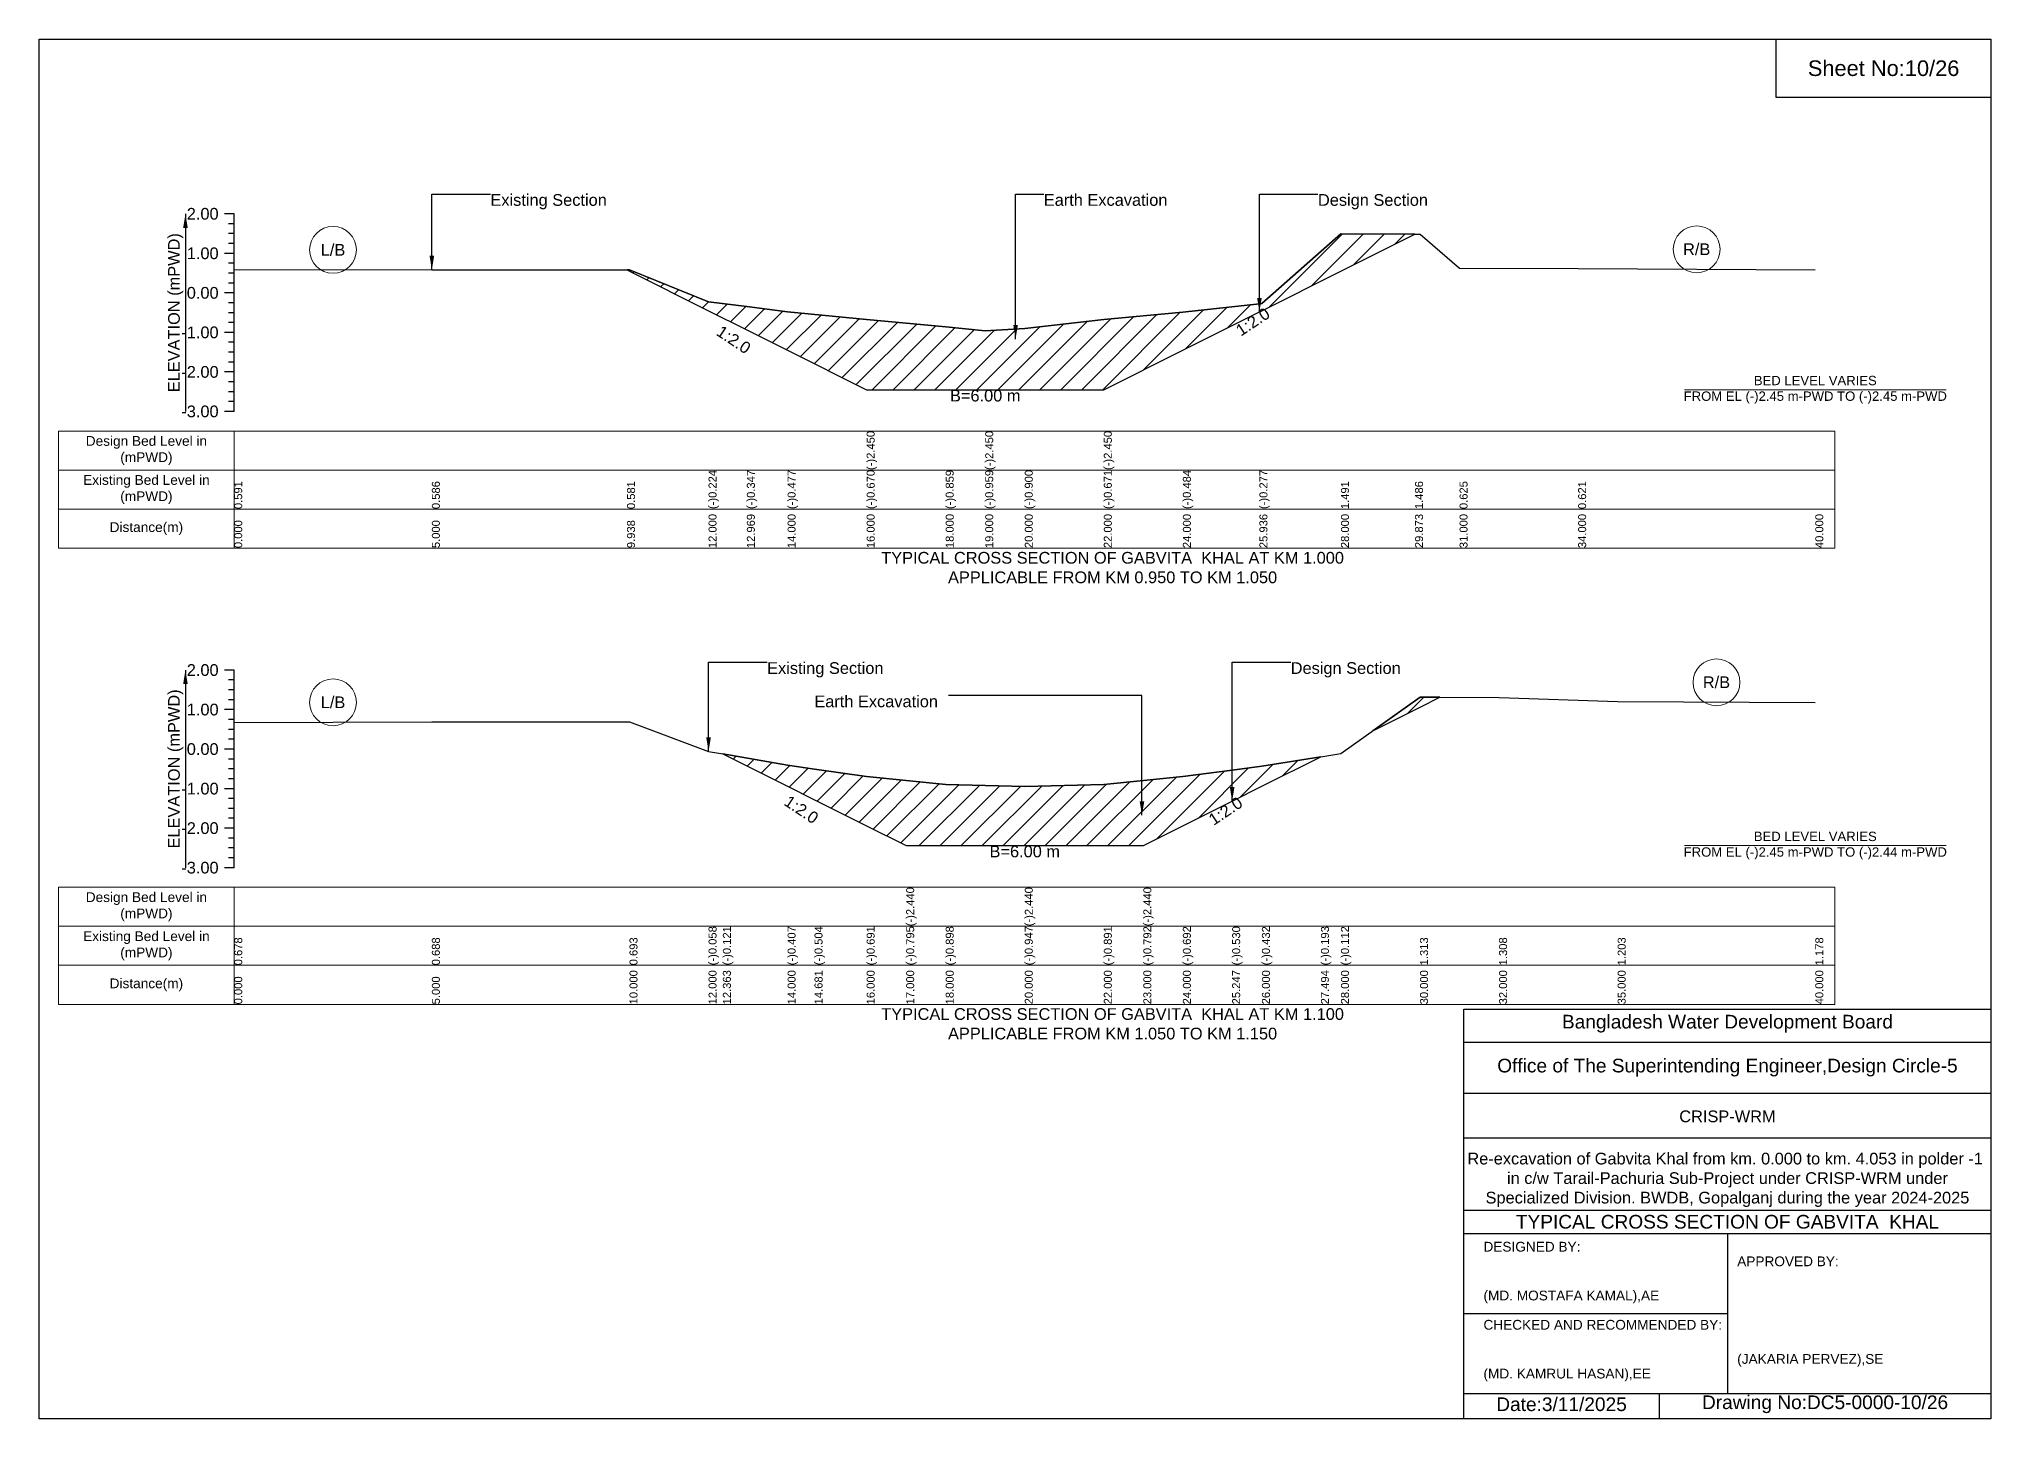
# Model space of a CAD drawing. Header units: feet. Extents: x 91000 to 358000, y -12982 to 34.
# Drawn here: x 190000 to 198000, y -5656 to 0 of the extents above; entities that cross this region are included whole.
import ezdxf

# ---------------------------------------------------------------- set-up
doc = ezdxf.new("R2010")
doc.units = ezdxf.units.FT
doc.header["$LTSCALE"] = 7
doc.header["$MEASUREMENT"] = 0
for name, color, linetype, lineweight in [('Cross section Data Border', 7, 'Continuous', 9), ('Cross Section Labels', 7, 'Continuous', 9), ('Existing_Bed_Level for Xsection', 7, 'Continuous', 25)]:
    doc.layers.add(name, color=color, linetype=linetype, lineweight=lineweight)
doc.styles.get("Standard").update_dxf_attribs({"font": 'arial.ttf'})
doc.dimstyles.get("Standard").update_dxf_attribs({"dimtxt": 0.18, "dimasz": 0.18, "dimexe": 0.18, "dimexo": 0.0625, "dimgap": 0.09, "dimtad": 0, "dimtih": 1, "dimtoh": 1, "dimdec": 4, "dimzin": 0, "dimdsep": 46, "dimtxsty": 'Standard', "dimcen": 0.09, "dimadec": 0, "dimazin": 0, "dimtfac": 1, "dimtdec": 4, "dimtofl": 0, "dimtmove": 0, "dimatfit": 3, "dimfxl": 1, "dimtolj": 1, "dimtzin": 0, "dimarcsym": 0})

msp = doc.modelspace()

# ---------------------------------------------------------------- hatches: boundary and pattern name
at = {"layer": 'Existing_Bed_Level for Xsection'}
h = msp.add_hatch(dxfattribs=at)
h.set_pattern_fill('ANSI31', color=256, scale=486, style=0)
h.paths.add_polyline_path([(192409.9, -946.5), (192420, -951.5), (192744, -1113.5), (192901, -1192), (193068, -1275.5), (193392, -1437.5), (193716, -1437.5), (193878, -1437.5), (194040, -1437.5), (194364, -1437.5), (194688, -1275.5), (195001.7, -1118.7), (195012, -1113.5), (195336, -951.5), (195639.4, -799.9), (195336, -799.1), (195012, -1084.4), (195001.7, -1085.5), (194688, -1119), (194364, -1149.3), (194040, -1186.4), (193878, -1196), (193716, -1179.8), (193392, -1149.2), (193068, -1117.9), (192901, -1096.8), (192744, -1076.9), (192420, -946.5)])
h = msp.add_hatch(dxfattribs=at)
h.set_pattern_fill('ANSI31', color=256, scale=486, style=0)
h.paths.add_polyline_path([(195467.1, -2835.3), (195660, -2738.9), (195741.6, -2698.1), (195660, -2697.9)])
h = msp.add_hatch(dxfattribs=at)
h.set_pattern_fill('ANSI31', color=256, scale=486, style=0)
h.paths.add_polyline_path([(192802.7, -2930.2), (193068, -3062.9), (193178.4, -3118), (193392, -3224.9), (193554, -3305.9), (193716, -3305.9), (194040, -3305.9), (194364, -3305.9), (194526, -3305.9), (194688, -3224.9), (194890, -3123.9), (195012, -3062.9), (195254, -2941.8), (195012, -2980.6), (194890, -2996.4), (194688, -3022.7), (194526, -3038.8), (194364, -3054.9), (194040, -3064), (193716, -3056.1), (193554, -3039.3), (193392, -3022.5), (193178.4, -2992.2), (193068, -2976.5)])

# ---------------------------------------------------------------- linework, layer by layer
for points in [[(190000, 0), (198000, 0), (198000, -5656), (190000, -5656)], [(197120, 0), (198000, 0), (198000, -240), (197120, -240)]]:
    msp.add_lwpolyline(points, close=True)
for points in [[(195840, -5656), (195840, -3976), (198000, -3976)], [(195840, -4112), (198000, -4112)], [(195840, -4320), (198000, -4320)], [(195840, -4504), (198000, -4504)], [(195840, -4800), (198000, -4800)], [(195840, -4896), (198000, -4896)], [(196920, -4896), (196920, -5552)], [(195840, -5224), (196920, -5224)], [(195840, -5552), (198000, -5552)], [(196640, -5552), (196640, -5656)]]:
    msp.add_lwpolyline(points)
at = {"layer": 'Cross section Data Border'}
for points in [[(190080, -1606.6), (197360, -1606.6), (197360, -2086.6), (190080, -2086.6)], [(190080, -3476.6), (197360, -3476.6), (197360, -3956.6), (190080, -3956.6)]]:
    msp.add_lwpolyline(points, close=True, dxfattribs=at)
for points in [[(190800, -1606.6), (190800, -2086.6)], [(190080, -1766.6), (197360, -1766.6)], [(190080, -1926.6), (197360, -1926.6)], [(190800, -3476.6), (190800, -3956.6)], [(190080, -3636.6), (197360, -3636.6)], [(190080, -3796.6), (197360, -3796.6)]]:
    msp.add_lwpolyline(points, dxfattribs=at)
at = {"layer": 'Cross Section Labels'}
for points in [[(196744.2, -1437.5), (197815.8, -1437.5)], [(196744.2, -3305.9), (197815.8, -3305.9)]]:
    msp.add_lwpolyline(points, dxfattribs=at)
for centre in [(191205, -864.3), (196794, -861.9), (196875, -2636.7), (191205, -2718.9)]:
    msp.add_circle(centre, 96, dxfattribs=at)
at = {"layer": 'Existing_Bed_Level for Xsection'}
for points in [[(190800, -716.6), (190760, -716.6)], [(190800, -1526.6), (190800, -1364.6), (190800, -1202.6), (190800, -1040.6), (190800, -878.6), (190800, -716.6)], [(190800, -757.1), (190776, -757.1)], [(190800, -797.6), (190776, -797.6)], [(190800, -944.9), (191610, -945.7), (192409.9, -946.5), (192420, -946.5), (192744, -1076.9), (192901, -1096.8), (193068, -1117.9), (193392, -1149.2), (193392, -1149.2), (193716, -1179.8), (193878, -1196), (193878, -1196), (194040, -1186.4), (194364, -1149.3), (194364, -1149.3), (194688, -1119), (195001.7, -1085.5), (195012, -1084.4), (195336, -799.1), (195639.4, -799.9), (195660, -799.9), (195822, -939.4), (196308, -940), (197280, -945.7)], [(190800, -878.6), (190760, -878.6)], [(190800, -838.1), (190776, -838.1)], [(190800, -919.1), (190776, -919.1)], [(190800, -959.6), (190776, -959.6)], [(190800, -1000.1), (190776, -1000.1)], [(190800, -1040.6), (190760, -1040.6)], [(190800, -1081.1), (190776, -1081.1)], [(190800, -1121.6), (190776, -1121.6)], [(190800, -1162.1), (190776, -1162.1)], [(190800, -1202.6), (190760, -1202.6)], [(190800, -1243.1), (190776, -1243.1)], [(190800, -1283.6), (190776, -1283.6)], [(190800, -1324.1), (190776, -1324.1)], [(190800, -1364.6), (190760, -1364.6)], [(190800, -1405.1), (190776, -1405.1)], [(190800, -1445.6), (190776, -1445.6)], [(190800, -1486.1), (190776, -1486.1)], [(190800, -1526.6), (190760, -1526.6)], [(190800, -2586.6), (190760, -2586.6)], [(190800, -2627.1), (190776, -2627.1)], [(190800, -3396.6), (190800, -3234.6), (190800, -3072.6), (190800, -2910.6), (190800, -2748.6), (190800, -2586.6)], [(190800, -2667.6), (190776, -2667.6)], [(190800, -2708.1), (190776, -2708.1)], [(190800, -2800.8), (191610, -2799.1), (192420, -2798.3), (192744, -2920), (192802.7, -2930.2), (193068, -2976.5), (193178.4, -2992.2), (193392, -3022.5), (193554, -3039.3), (193554, -3039.3), (193716, -3056.1), (194040, -3064), (194040, -3064), (194364, -3054.9), (194526, -3038.8), (194526, -3038.8), (194688, -3022.7), (194890, -2996.4), (195012, -2980.6), (195254, -2941.8), (195336, -2928.7), (195660, -2697.9), (195984, -2698.7), (196470, -2715.7), (197280, -2719.8)], [(190800, -2748.6), (190760, -2748.6)], [(190800, -2789.1), (190776, -2789.1)], [(190800, -2829.6), (190776, -2829.6)], [(190800, -2870.1), (190776, -2870.1)], [(190800, -2910.6), (190760, -2910.6)], [(190800, -2951.1), (190776, -2951.1)], [(190800, -2991.6), (190776, -2991.6)], [(190800, -3032.1), (190776, -3032.1)], [(190800, -3072.6), (190760, -3072.6)], [(190800, -3113.1), (190776, -3113.1)], [(190800, -3153.6), (190776, -3153.6)], [(190800, -3194.1), (190776, -3194.1)], [(190800, -3234.6), (190760, -3234.6)], [(190800, -3275.1), (190776, -3275.1)], [(190800, -3315.6), (190776, -3315.6)], [(190800, -3356.1), (190776, -3356.1)], [(190800, -3396.6), (190760, -3396.6)]]:
    msp.add_lwpolyline(points, dxfattribs=at)
for points in [[(192409.9, -946.5), (192420, -951.5), (192744, -1113.5), (192901, -1192), (193068, -1275.5), (193392, -1437.5), (193392, -1437.5), (193716, -1437.5), (193878, -1437.5), (193878, -1437.5), (194040, -1437.5), (194364, -1437.5), (194364, -1437.5), (194688, -1275.5), (195001.7, -1118.7), (195012, -1113.5), (195336, -951.5), (195639.4, -799.9), (195336, -799.1), (195012, -1084.4), (195001.7, -1085.5), (194688, -1119), (194364, -1149.3), (194364, -1149.3), (194040, -1186.4), (193878, -1196), (193878, -1196), (193716, -1179.8), (193392, -1149.2), (193392, -1149.2), (193068, -1117.9), (192901, -1096.8), (192744, -1076.9), (192420, -946.5)], [(195467.1, -2835.3), (195660, -2738.9), (195741.6, -2698.1), (195660, -2697.9)], [(192802.7, -2930.2), (193068, -3062.9), (193178.4, -3118), (193392, -3224.9), (193554, -3305.9), (193554, -3305.9), (193716, -3305.9), (194040, -3305.9), (194040, -3305.9), (194364, -3305.9), (194526, -3305.9), (194526, -3305.9), (194688, -3224.9), (194890, -3123.9), (195012, -3062.9), (195254, -2941.8), (195012, -2980.6), (194890, -2996.4), (194688, -3022.7), (194526, -3038.8), (194526, -3038.8), (194364, -3054.9), (194040, -3064), (194040, -3064), (193716, -3056.1), (193554, -3039.3), (193554, -3039.3), (193392, -3022.5), (193178.4, -2992.2), (193068, -2976.5)]]:
    msp.add_lwpolyline(points, close=True, dxfattribs=at)

# ---------------------------------------------------------------- texts
at = {"attachment_point": 5}
for s, insert, char_height in [('Sheet No:10/26', (197560, -120), 64), ('Bangladesh Water Development Board', (196920, -4036), 56), ('Office of The Superintending Engineer,Design Circle-5', (196920, -4216), 56)]:
    msp.add_mtext(s, dxfattribs=dict(at, insert=insert, char_height=char_height))
for s, insert, char_height, width, attachment_point in [('CRISP-WRM', (196920, -4416), 48, 2240, 5), ('Re-excavation of Gabvita Khal from km. 0.000 to km. 4.053 in polder -1  in c/w Tarail-Pachuria Sub-Project under CRISP-WRM under Specialized Division. BWDB, Gopalganj during the year 2024-2025', (196920, -4676), 48, 2160, 5), ('TYPICAL CROSS SECTION OF GABVITA  KHAL', (196920, -4848), 56, 2240, 5), ('DESIGNED BY:^J^J^J(MD. MOSTAFA KAMAL),AE', (195920, -5056), 40, 1120, 4), ('APPROVED BY:^J^J^J^J^J^J(JAKARIA PERVEZ),SE', (196960, -5216), 40, 1120, 4), ('CHECKED AND RECOMMENDED BY:^J^J^J(MD. KAMRUL HASAN),EE', (195920, -5376), 40, 1120, 4), ('Date:3/11/2025 ', (196240, -5596), 56, 1120, 5), ('Drawing No:DC5-0000-10/26', (197320, -5596), 56, 1760, 5)]:
    msp.add_mtext(s, dxfattribs=dict(insert=insert, char_height=char_height, width=width, attachment_point=attachment_point))
at = {"layer": 'Cross section Data Border', "char_height": 40, "width": 640, "attachment_point": 5}
for s, insert in [('Design Bed Level in (mPWD)', (190440, -1686.6)), ('Existing Bed Level in (mPWD)', (190440, -1846.6)), ('Distance(m)', (190440, -2006.6)), ('Design Bed Level in (mPWD)', (190440, -3556.6)), ('Existing Bed Level in (mPWD)', (190440, -3716.6)), ('Distance(m)', (190440, -3876.6))]:
    msp.add_mtext(s, dxfattribs=dict(at, insert=insert))
at = {"layer": 'Cross Section Labels'}
for s, insert, char_height, attachment_point in [('Existing Section', (191850, -635.6), 48, 1), ('Earth Excavation', (194118, -635.6), 48, 1), ('Design Section', (195241.7, -635.6), 48, 1), ('L/B', (191205, -864.3), 48, 5), ('R/B', (196794, -861.9), 48, 5), ('B=6.00 m', (193878, -1437.5), 48, 2), ('BED LEVEL VARIES ^JFROM EL (-)2.45 m-PWD TO (-)2.45 m-PWD', (197280, -1437.5), 38.4, 5), ('TYPICAL CROSS SECTION OF GABVITA  KHAL AT KM 1.000^JAPPLICABLE FROM KM 0.950 TO KM 1.050', (194400, -2166.6), 48, 5), ('Existing Section', (192984, -2554.2), 48, 1), ('Design Section', (195130, -2554.2), 48, 1), ('R/B', (196875, -2636.7), 48, 5), ('L/B', (191205, -2718.9), 48, 5), ('Earth Excavation', (193177.5, -2690.8), 48, 1), ('BED LEVEL VARIES ^JFROM EL (-)2.45 m-PWD TO (-)2.44 m-PWD', (197280, -3305.9), 38.4, 5), ('B=6.00 m', (194040, -3305.9), 48, 2), ('TYPICAL CROSS SECTION OF GABVITA  KHAL AT KM 1.100^JAPPLICABLE FROM KM 1.050 TO KM 1.150', (194400, -4036.6), 48, 5)]:
    msp.add_mtext(s, dxfattribs=dict(at, insert=insert, char_height=char_height, attachment_point=attachment_point))
at = {"layer": 'Cross Section Labels', "char_height": 48, "attachment_point": 2}
for insert, rotation in [((194961.2, -1139), 33.69007), ((192860.5, -1212.3), 326.30993), ((193137.9, -3138.3), 326.30993), ((194849.5, -3144.1), 33.69007)]:
    msp.add_mtext('1:2.0', dxfattribs=dict(at, insert=insert, rotation=rotation))
at = {"layer": 'Existing_Bed_Level for Xsection', "char_height": 48, "attachment_point": 6}
for s, insert in [('2.00', (190736, -716.6)), ('1.00', (190736, -878.6)), ('0.00', (190736, -1040.6)), ('-1.00', (190736, -1202.6)), ('-2.00', (190736, -1364.6)), ('-3.00', (190736, -1526.6)), ('2.00', (190736, -2586.6)), ('1.00', (190736, -2748.6)), ('0.00', (190736, -2910.6)), ('-1.00', (190736, -3072.6)), ('-2.00', (190736, -3234.6)), ('-3.00', (190736, -3396.6))]:
    msp.add_mtext(s, dxfattribs=dict(at, insert=insert))
at = {"layer": 'Existing_Bed_Level for Xsection', "rotation": 90}
for s, insert, char_height, attachment_point in [('ELEVATION (mPWD)', (190560, -1121.6), 48, 5), ('(-)2.450', (193392, -1766.6), 32.8, 1), ('(-)2.450', (193878, -1766.6), 32.8, 1), ('(-)2.450', (194364, -1766.6), 32.8, 1), ('0.591', (190800, -1926.6), 32.8, 1), ('0.586', (191610, -1926.6), 32.8, 1), ('0.581', (192409.9, -1926.6), 32.8, 1), ('(-)0.224', (192744, -1926.6), 32.8, 1), ('(-)0.347', (192901, -1926.6), 32.8, 1), ('(-)0.477', (193068, -1926.6), 32.8, 1), ('(-)0.670', (193392, -1926.6), 32.8, 1), ('(-)0.859', (193716, -1926.6), 32.8, 1), ('(-)0.959', (193878, -1926.6), 32.8, 1), ('(-)0.900', (194040, -1926.6), 32.8, 1), ('(-)0.671', (194364, -1926.6), 32.8, 1), ('(-)0.484', (194688, -1926.6), 32.8, 1), ('(-)0.277', (195001.7, -1926.6), 32.8, 1), ('1.491', (195336, -1926.6), 32.8, 1), ('1.486', (195639.4, -1926.6), 32.8, 1), ('0.625', (195822, -1926.6), 32.8, 1), ('0.621', (196308, -1926.6), 32.8, 1), ('0.000', (190800, -2086.6), 32.8, 1), ('5.000', (191610, -2086.6), 32.8, 1), ('9.938', (192409.9, -2086.6), 32.8, 1), ('12.000', (192744, -2086.6), 32.8, 1), ('12.969', (192901, -2086.6), 32.8, 1), ('14.000', (193068, -2086.6), 32.8, 1), ('16.000', (193392, -2086.6), 32.8, 1), ('18.000', (193716, -2086.6), 32.8, 1), ('19.000', (193878, -2086.6), 32.8, 1), ('20.000', (194040, -2086.6), 32.8, 1), ('22.000', (194364, -2086.6), 32.8, 1), ('24.000', (194688, -2086.6), 32.8, 1), ('25.936', (195001.7, -2086.6), 32.8, 1), ('28.000', (195336, -2086.6), 32.8, 1), ('29.873', (195639.4, -2086.6), 32.8, 1), ('31.000', (195822, -2086.6), 32.8, 1), ('34.000', (196308, -2086.6), 32.8, 1), ('40.000', (197280, -2086.6), 32.8, 1), ('ELEVATION (mPWD)', (190560, -2991.6), 48, 5), ('(-)2.440', (193554, -3636.6), 32.8, 1), ('(-)2.440', (194040, -3636.6), 32.8, 1), ('(-)2.440', (194526, -3636.6), 32.8, 1), ('(-)0.058', (192744, -3796.6), 32.8, 1), ('(-)0.121', (192802.7, -3796.6), 32.8, 1), ('(-)0.407', (193068, -3796.6), 32.8, 1), ('(-)0.504', (193178.4, -3796.6), 32.8, 1), ('(-)0.691', (193392, -3796.6), 32.8, 1), ('(-)0.795', (193554, -3796.6), 32.8, 1), ('(-)0.898', (193716, -3796.6), 32.8, 1), ('(-)0.947', (194040, -3796.6), 32.8, 1), ('(-)0.891', (194364, -3796.6), 32.8, 1), ('(-)0.792', (194526, -3796.6), 32.8, 1), ('(-)0.692', (194688, -3796.6), 32.8, 1), ('(-)0.530', (194890, -3796.6), 32.8, 1), ('(-)0.432', (195012, -3796.6), 32.8, 1), ('(-)0.193', (195254, -3796.6), 32.8, 1), ('(-)0.112', (195336, -3796.6), 32.8, 1), ('0.678', (190800, -3796.6), 32.8, 1), ('0.688', (191610, -3796.6), 32.8, 1), ('0.693', (192420, -3796.6), 32.8, 1), ('1.313', (195660, -3796.6), 32.8, 1), ('1.308', (195984, -3796.6), 32.8, 1), ('1.203', (196470, -3796.6), 32.8, 1), ('1.178', (197280, -3796.6), 32.8, 1), ('10.000', (192420, -3956.6), 32.8, 1), ('12.000', (192744, -3956.6), 32.8, 1), ('12.363', (192802.7, -3956.6), 32.8, 1), ('14.000', (193068, -3956.6), 32.8, 1), ('14.681', (193178.4, -3956.6), 32.8, 1), ('16.000', (193392, -3956.6), 32.8, 1), ('17.000', (193554, -3956.6), 32.8, 1), ('18.000', (193716, -3956.6), 32.8, 1), ('20.000', (194040, -3956.6), 32.8, 1), ('22.000', (194364, -3956.6), 32.8, 1), ('23.000', (194526, -3956.6), 32.8, 1), ('24.000', (194688, -3956.6), 32.8, 1), ('25.247', (194890, -3956.6), 32.8, 1), ('26.000', (195012, -3956.6), 32.8, 1), ('27.494', (195254, -3956.6), 32.8, 1), ('28.000', (195336, -3956.6), 32.8, 1), ('30.000', (195660, -3956.6), 32.8, 1), ('32.000', (195984, -3956.6), 32.8, 1), ('35.000', (196470, -3956.6), 32.8, 1), ('40.000', (197280, -3956.6), 32.8, 1), ('0.000', (190800, -3956.6), 32.8, 1), ('5.000', (191610, -3956.6), 32.8, 1)]:
    msp.add_mtext(s, dxfattribs=dict(at, insert=insert, char_height=char_height, attachment_point=attachment_point))

# ---------------------------------------------------------------- leaders
at = {"layer": 'Cross Section Labels', "annotation_type": 0, "has_hookline": 1}
for points, hookline_direction, text_width in [([(191610, -945.7), (191610, -635.6), (191849.9, -635.6)], 0, 467.2), ([(194002.4, -1229.6), (194002.4, -635.6), (194117.9, -635.6)], 0, 497), ([(195001.7, -1118.7), (195001.7, -635.6), (195241.6, -635.6)], 0, 441.2), ([(192744, -2920), (192744, -2554.2), (192983.9, -2554.2)], 0, 467.2), ([(194890, -3123.9), (194890, -2554.2), (195129.9, -2554.2)], 0, 441.2), ([(194520.4, -3181.8), (194520.4, -2690.8), (193727.5, -2690.8)], 1, 497)]:
    msp.add_leader(points, dimstyle='Standard', override={"dimasz": 57.6}, dxfattribs=dict(at, hookline_direction=hookline_direction, text_width=text_width))
at = {"layer": 'Existing_Bed_Level for Xsection'}
for points in [[(190600, -716.6), (190600, -1526.6)], [(190600, -2586.6), (190600, -3396.6)]]:
    msp.add_leader(points, dimstyle='Standard', override={"dimasz": 57.6}, dxfattribs=at)

doc.saveas('drawing.dxf')
